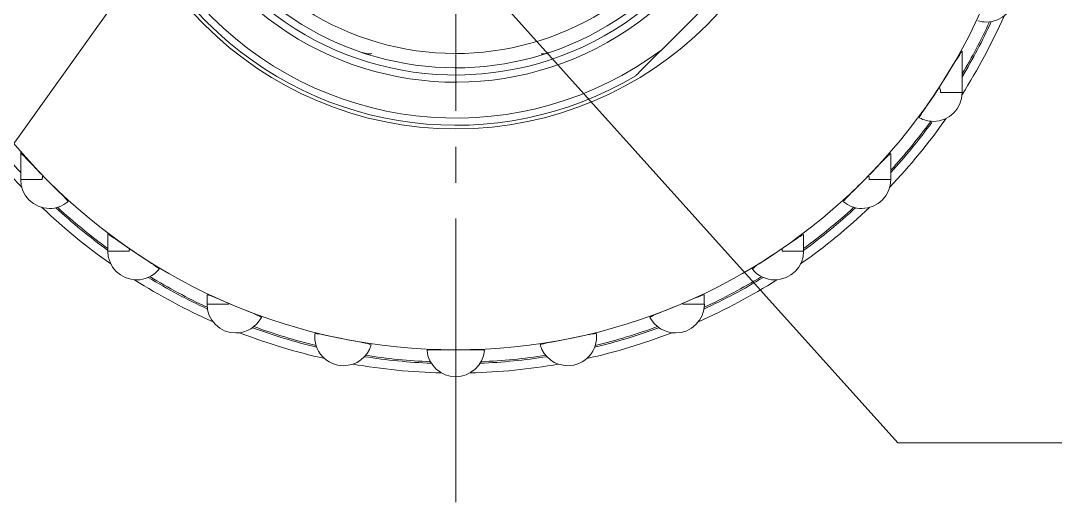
# Model space of a CAD drawing. Header units: millimetres. Extents: x 7 to 587, y 2 to 418.
# Drawn here: x 500.17 to 528.98, y 299.84 to 313.25 of the extents above; entities that cross this region are included whole.
import ezdxf

# ---------------------------------------------------------------- set-up
doc = ezdxf.new("R2010")
doc.units = ezdxf.units.MM
doc.layers.add('GR01_01', color=7, linetype='Continuous')
doc.layers.add('表題、部品表', color=7, linetype='Continuous')

msp = doc.modelspace()

# ---------------------------------------------------------------- linework, layer by layer
at = {"layer": 'GR01_01', "color": 3, "linetype": 'Continuous', "lineweight": 13}
for p, q in [((512.285, 318.64), (512.285, 310.74)), ((519.98, 314.4), (518.025, 312.445)), ((512.285, 313.89), (512.285, 312.89)), ((526.39, 311.251), (526.39, 312.396)), ((500.17, 309.61), (500.17, 308.826)), ((512.285, 309.74), (512.285, 308.74)), ((524.4, 308.826), (524.4, 309.549)), ((512.285, 307.74), (512.285, 299.84)), ((502.594, 307.331), (502.594, 306.836)), ((521.976, 306.836), (521.976, 307.297)), ((505.36, 305.615), (505.36, 305.358)), ((519.209, 305.358), (519.209, 305.615))]:
    msp.add_line(p, q, dxfattribs=at)
for points in [[(509.674, 312.367), (509.681, 312.364), (509.685, 312.363), (509.688, 312.362), (509.696, 312.36), (509.699, 312.358), (509.703, 312.357), (509.707, 312.356), (509.711, 312.355), (509.715, 312.354), (509.718, 312.353), (509.722, 312.351), (509.726, 312.35), (509.73, 312.349), (509.734, 312.348), (509.738, 312.347), (509.742, 312.346), (509.751, 312.344), (509.755, 312.343), (509.759, 312.342), (509.763, 312.341), (509.767, 312.34), (509.776, 312.338), (509.78, 312.337), (509.785, 312.336), (509.794, 312.335), (509.803, 312.333), (509.812, 312.332), (509.821, 312.331), (509.826, 312.33), (509.831, 312.33), (509.84, 312.329), (509.845, 312.329), (509.85, 312.328), (509.86, 312.328), (509.865, 312.328), (509.871, 312.328), (509.881, 312.328), (509.891, 312.328), (509.897, 312.329), (509.902, 312.329), (509.913, 312.33), (509.918, 312.331), (509.924, 312.331), (509.952, 312.335)], [(514.667, 312.329), (514.675, 312.329), (514.684, 312.328), (514.693, 312.328), (514.702, 312.328), (514.719, 312.328), (514.736, 312.33), (514.753, 312.331), (514.769, 312.334), (514.785, 312.336), (514.792, 312.338), (514.8, 312.339), (514.815, 312.343), (514.829, 312.346), (514.843, 312.35), (514.85, 312.352), (514.857, 312.354), (514.87, 312.358), (514.877, 312.36), (514.883, 312.362), (514.896, 312.367)], [(518.025, 312.445), (517.954, 312.374), (517.813, 312.233), (517.742, 312.162), (517.63, 312.05), (517.519, 311.939), (517.462, 311.882), (517.405, 311.825), (517.395, 311.815), (517.375, 311.795), (517.365, 311.785), (517.344, 311.764), (517.324, 311.744), (517.321, 311.741), (517.314, 311.734), (517.311, 311.731), (517.308, 311.728), (517.306, 311.726), (517.304, 311.724), (517.302, 311.722), (517.301, 311.721), (517.301, 311.721), (517.301, 311.721)], [(526.388, 312.392), (526.39, 312.402), (526.386, 312.401), (526.377, 312.391), (526.37, 312.381), (526.363, 312.372), (526.339, 312.337), (526.312, 312.294), (526.258, 312.208), (526.199, 312.112), (526.079, 311.918), (525.953, 311.715), (525.856, 311.562), (525.759, 311.41)], [(525.205, 310.548), (525.203, 310.55), (525.201, 310.552), (525.206, 310.569), (525.222, 310.599), (525.247, 310.641), (525.28, 310.694), (525.321, 310.757), (525.368, 310.828), (525.42, 310.906), (525.475, 310.987), (525.532, 311.07), (525.584, 311.145), (525.634, 311.22), (525.697, 311.315), (525.759, 311.41)], [(525.79, 311.251), (525.79, 311.256), (525.79, 311.261), (525.789, 311.271), (525.789, 311.276), (525.789, 311.279), (525.789, 311.281), (525.788, 311.286), (525.788, 311.292), (525.785, 311.312), (525.784, 311.322), (525.782, 311.332), (525.772, 311.371), (525.759, 311.41)], [(526.39, 311.251), (526.214, 311.251), (525.79, 311.251)], [(500.785, 308.937), (500.696, 309.029), (500.607, 309.12), (500.497, 309.235), (500.392, 309.344), (500.328, 309.409), (500.271, 309.467), (500.234, 309.504), (500.218, 309.518), (500.203, 309.532), (500.184, 309.548), (500.173, 309.555), (500.171, 309.555), (500.17, 309.554), (500.171, 309.548)], [(524.399, 309.548), (524.399, 309.551), (524.4, 309.555), (524.396, 309.554), (524.392, 309.553), (524.377, 309.541), (524.355, 309.521), (524.317, 309.485), (524.273, 309.441), (524.2, 309.366), (524.119, 309.283), (523.998, 309.157), (523.871, 309.026), (523.828, 308.982), (523.785, 308.937)], [(500.77, 308.826), (500.77, 308.833), (500.77, 308.847), (500.771, 308.854), (500.771, 308.856), (500.771, 308.858), (500.771, 308.859), (500.771, 308.861), (500.771, 308.865), (500.772, 308.867), (500.772, 308.868), (500.773, 308.875), (500.773, 308.882), (500.776, 308.896), (500.778, 308.91), (500.785, 308.937)], [(500.785, 308.937), (500.79, 308.932), (500.8, 308.921), (500.805, 308.916), (500.868, 308.851), (500.932, 308.787), (501.06, 308.661), (501.187, 308.537), (501.254, 308.471), (501.316, 308.408), (501.371, 308.353), (501.416, 308.304), (501.452, 308.266), (501.475, 308.237), (501.481, 308.227), (501.487, 308.218), (501.486, 308.215), (501.484, 308.212)], [(523.086, 308.212), (523.084, 308.214), (523.082, 308.216), (523.091, 308.232), (523.112, 308.258), (523.145, 308.295), (523.188, 308.341), (523.24, 308.394), (523.3, 308.455), (523.366, 308.52), (523.436, 308.59), (523.508, 308.66), (523.573, 308.723), (523.638, 308.787), (523.712, 308.862), (523.785, 308.937)], [(523.8, 308.826), (523.8, 308.833), (523.799, 308.847), (523.799, 308.854), (523.799, 308.856), (523.799, 308.858), (523.799, 308.859), (523.799, 308.863), (523.798, 308.867), (523.798, 308.868), (523.797, 308.875), (523.797, 308.879), (523.796, 308.882), (523.792, 308.91), (523.785, 308.937)], [(500.77, 308.826), (500.557, 308.826), (500.257, 308.826), (500.17, 308.826)], [(524.4, 308.826), (524.224, 308.826), (523.8, 308.826)], [(502.594, 307.297), (502.6, 307.297), (502.606, 307.296), (502.628, 307.286), (502.66, 307.267), (502.701, 307.241), (502.751, 307.209), (502.815, 307.166), (502.885, 307.119), (502.975, 307.058), (503.069, 306.993), (503.134, 306.948), (503.2, 306.903)], [(521.37, 306.903), (521.447, 306.956), (521.523, 307.008), (521.64, 307.089), (521.749, 307.162), (521.818, 307.208), (521.877, 307.247), (521.918, 307.272), (521.95, 307.29), (521.969, 307.298), (521.972, 307.298), (521.976, 307.297), (521.975, 307.296), (521.975, 307.295), (521.975, 307.294), (521.974, 307.292)], [(503.194, 306.836), (503.194, 306.841), (503.195, 306.849), (503.195, 306.853), (503.195, 306.857), (503.195, 306.861), (503.196, 306.87), (503.197, 306.887), (503.198, 306.895), (503.2, 306.903)], [(503.2, 306.903), (503.204, 306.9), (503.208, 306.898), (503.212, 306.895), (503.215, 306.892), (503.29, 306.841), (503.365, 306.79), (503.515, 306.692), (503.663, 306.595), (503.742, 306.543), (503.815, 306.494), (503.88, 306.45), (503.934, 306.411), (503.976, 306.38), (504.005, 306.357), (504.013, 306.348), (504.021, 306.34), (504.019, 306.337), (504.018, 306.334)], [(520.551, 306.334), (520.55, 306.337), (520.549, 306.339), (520.56, 306.353), (520.586, 306.374), (520.625, 306.404), (520.676, 306.44), (520.738, 306.483), (520.809, 306.531), (520.886, 306.582), (520.969, 306.636), (521.053, 306.691), (521.129, 306.74), (521.205, 306.79), (521.288, 306.846), (521.37, 306.903)], [(521.376, 306.836), (521.375, 306.845), (521.375, 306.849), (521.375, 306.853), (521.375, 306.861), (521.374, 306.87), (521.373, 306.887), (521.371, 306.895), (521.37, 306.903)], [(502.594, 306.836), (502.682, 306.836), (502.982, 306.836), (503.194, 306.836)], [(521.376, 306.836), (521.8, 306.836), (521.976, 306.836)], [(505.36, 305.617), (505.368, 305.618), (505.376, 305.618), (505.404, 305.611), (505.445, 305.597), (505.497, 305.577), (505.559, 305.552), (505.635, 305.521), (505.718, 305.486), (505.814, 305.446), (505.914, 305.403), (505.937, 305.393), (505.961, 305.383)], [(518.609, 305.383), (518.688, 305.417), (518.765, 305.45), (518.869, 305.494), (518.965, 305.533), (519.046, 305.566), (519.114, 305.593), (519.161, 305.609), (519.193, 305.618), (519.201, 305.618), (519.209, 305.617)], [(505.36, 305.358), (505.536, 305.358), (505.96, 305.358)], [(505.96, 305.358), (505.961, 305.37), (505.961, 305.383)], [(505.961, 305.383), (505.991, 305.37), (506.02, 305.358), (506.08, 305.332), (506.14, 305.307), (506.307, 305.239), (506.471, 305.173), (506.559, 305.138), (506.64, 305.104), (506.712, 305.073), (506.773, 305.046), (506.82, 305.024), (506.853, 305.006), (506.872, 304.993), (506.871, 304.987)], [(505.961, 305.383), (505.961, 305.383)], [(517.699, 304.987), (517.698, 304.989), (517.697, 304.992), (517.711, 305.003), (517.741, 305.019), (517.785, 305.041), (517.842, 305.066), (517.911, 305.096), (517.99, 305.129), (518.076, 305.164), (518.167, 305.201), (518.261, 305.239), (518.345, 305.272), (518.429, 305.306), (518.519, 305.344), (518.609, 305.383)], [(518.609, 305.383), (518.609, 305.383)], [(518.609, 305.358), (518.609, 305.364), (518.609, 305.37), (518.609, 305.383)], [(518.609, 305.358), (519.034, 305.358), (519.209, 305.358)], [(508.368, 304.532), (508.369, 304.535), (508.37, 304.538), (508.378, 304.539), (508.387, 304.539), (508.421, 304.536), (508.469, 304.53), (508.531, 304.519), (508.605, 304.506), (508.689, 304.489), (508.78, 304.471), (508.877, 304.451), (508.975, 304.43), (509.064, 304.411), (509.152, 304.393), (509.329, 304.359), (509.503, 304.327), (509.596, 304.309), (509.682, 304.292), (509.759, 304.275), (509.824, 304.261), (509.874, 304.248), (509.91, 304.237), (509.931, 304.228), (509.931, 304.225), (509.931, 304.222)], [(514.639, 304.222), (514.639, 304.224), (514.638, 304.227), (514.646, 304.231), (514.654, 304.235), (514.686, 304.246), (514.734, 304.258), (514.795, 304.272), (514.868, 304.288), (514.952, 304.304), (515.043, 304.322), (515.14, 304.341), (515.239, 304.359), (515.328, 304.376), (515.417, 304.393), (515.593, 304.429), (515.766, 304.466), (515.859, 304.485), (515.945, 304.502), (516.022, 304.516), (516.088, 304.528), (516.139, 304.535), (516.176, 304.539), (516.199, 304.538), (516.2, 304.535), (516.202, 304.532)], [(511.488, 304.068), (511.489, 304.074), (511.506, 304.079), (511.539, 304.082), (511.588, 304.085), (511.651, 304.087), (511.726, 304.088), (511.811, 304.088), (511.904, 304.088), (512.003, 304.087), (512.104, 304.086), (512.194, 304.085), (512.285, 304.084), (512.464, 304.086), (512.641, 304.088), (512.736, 304.088), (512.824, 304.088), (512.902, 304.087), (512.969, 304.086), (513.021, 304.083), (513.058, 304.08), (513.08, 304.074), (513.081, 304.071), (513.082, 304.068)]]:
    msp.add_lwpolyline(points, dxfattribs=at)
for radius in [16.054, 9.9]:
    msp.add_circle((512.285, 320.14), radius, dxfattribs=at)
for centre, radius, start, end in [((512.285, 320.14), 9.6, 143.2771, 306.7229), ((512.285, 320.14), 9.8, 149.2134, 300.7866), ((512.285, 320.14), 8.6, 154.4994, 8.3528), ((512.285, 320.14), 8.4, 155.9399, 7.9034), ((512.285, 320.14), 7.8, 180, 11.4413), ((512.285, 320.14), 8.2, 180, 7.4363), ((527.067, 314.017), 0.802, 270, 0), ((512.285, 320.14), 16.7, 327.6195, 336.1305), ((512.285, 320.14), 16.442, 329.0785, 335.1359), ((527.067, 314.017), 0.802, 252.4488, 270), ((512.285, 320.14), 16.4, 329.3246, 335.0426), ((525.588, 311.251), 0.802, 270, 0), ((512.285, 320.14), 16.7, 215.1195, 223.6305), ((512.285, 320.14), 16.442, 216.059, 222.5362), ((512.285, 320.14), 16.7, 316.3695, 324.8805), ((512.285, 320.14), 16.4, 317.6244, 323.7757), ((512.285, 320.14), 16.442, 317.4638, 323.7547), ((525.588, 311.251), 0.802, 241.247, 270), ((500.971, 308.826), 0.802, 180, 270), ((523.599, 308.826), 0.802, 270, 0), ((512.285, 320.14), 16.7, 226.3697, 234.8807), ((500.971, 308.826), 0.802, 270, 309.9774), ((512.285, 320.14), 16.442, 227.3647, 233.8868), ((512.285, 320.14), 16.4, 227.4574, 233.779), ((512.285, 320.14), 16.7, 305.1195, 313.6305), ((512.285, 320.14), 16.442, 306.1132, 312.6353), ((512.285, 320.14), 16.4, 306.221, 312.5426), ((523.599, 308.826), 0.802, 229.9422, 270), ((503.396, 306.836), 0.802, 180, 270), ((521.174, 306.836), 0.802, 270, 0), ((503.396, 306.836), 0.802, 270, 321.2666), ((521.174, 306.836), 0.802, 218.7465, 270), ((512.285, 320.14), 16.7, 237.6193, 246.1303), ((512.285, 320.14), 16.442, 238.6138, 245.1382), ((512.285, 320.14), 16.4, 238.7074, 245.0426), ((512.285, 320.14), 16.7, 293.8695, 302.3805), ((512.285, 320.14), 16.442, 294.8618, 301.3862), ((512.285, 320.14), 16.4, 294.9574, 301.2926), ((506.162, 305.358), 0.802, 180, 270), ((518.408, 305.358), 0.802, 270, 0), ((506.162, 305.358), 0.802, 270, 332.4803), ((518.408, 305.358), 0.802, 207.435, 270), ((512.285, 320.14), 16.442, 249.8653, 256.3874), ((512.285, 320.14), 16.4, 249.9574, 256.2926), ((512.285, 320.14), 16.442, 283.6126, 290.1347), ((512.285, 320.14), 16.4, 283.7074, 290.0426), ((512.285, 320.14), 16.7, 248.8695, 257.3805), ((509.163, 304.447), 0.802, 173.7459, 270), ((515.406, 304.447), 0.802, 270, 6.2735), ((512.285, 320.14), 16.7, 282.6195, 291.1305), ((509.163, 304.447), 0.802, 270, 343.7698), ((512.285, 304.14), 0.802, 184.9272, 270), ((512.285, 304.14), 0.802, 270, 354.9828), ((515.406, 304.447), 0.802, 196.2462, 270), ((512.285, 320.14), 16.442, 261.1144, 267.6388), ((512.285, 320.14), 16.4, 261.2074, 267.5426), ((512.285, 320.14), 16.442, 272.3612, 278.8856), ((512.285, 320.14), 16.4, 272.4574, 278.7926), ((512.285, 320.14), 16.7, 260.1195, 268.6305), ((512.285, 320.14), 16.7, 271.3695, 279.8805)]:
    msp.add_arc(centre, radius, start, end, dxfattribs=at)
at = {"layer": '表題、部品表', "color": 3, "linetype": 'Continuous', "lineweight": 13}
for p, q in [((507.355, 320.14), (496.05, 304.348)), ((512.326, 315.14), (524.595, 301.496)), ((524.595, 301.496), (544.505, 301.496))]:
    msp.add_line(p, q, dxfattribs=at)

doc.saveas('drawing.dxf')
